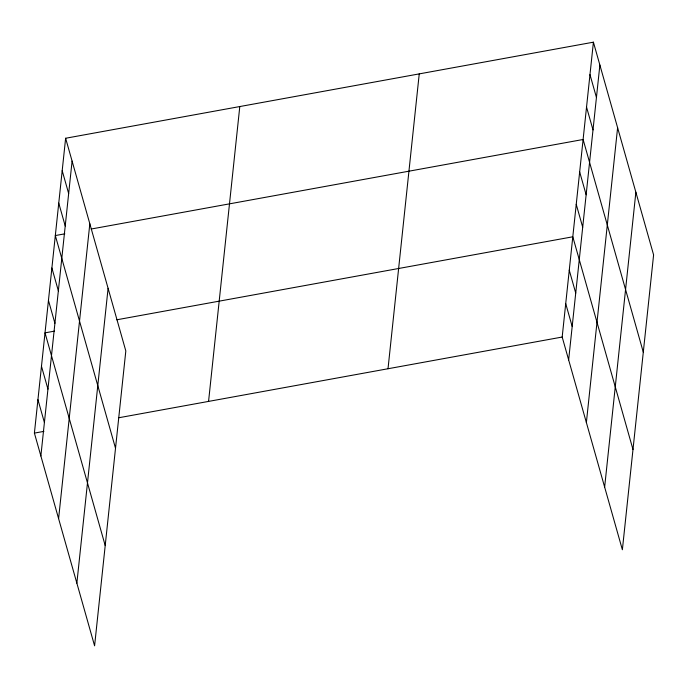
<?xml version="1.0" encoding="UTF-8"?>
<svg xmlns="http://www.w3.org/2000/svg" width="688" height="688" viewBox="0 0 688 688"><rect width="100%" height="100%" fill="white"/><g stroke="black" fill="none" stroke-linecap="round" stroke-linejoin="round"><path stroke-width="1.03" d="M65.627 138.254L125.818 350.957L94.591 645.817L34.4 433.105L65.627 138.254L593.409 42.183L653.6 254.895L622.373 549.746L562.182 337.043L593.409 42.183M40.867 455.963L72.094 161.112M58.6 518.614L89.827 223.763M76.858 583.166L108.093 288.306M208.567 401.405L239.794 106.545M388.015 368.742L419.241 73.891M568.649 359.901L599.876 65.05M586.374 422.552L617.609 127.701M604.64 487.095L635.875 192.244M64.827 233.825L55.324 235.554L115.515 448.258M91.212 229.018L583.106 139.492L643.297 352.196M54.515 331.126L45.021 332.854L105.212 545.567M116.797 319.791L572.803 236.792L632.986 449.496M34.4 433.105L43.903 431.376M118.843 417.736L562.182 337.043M589.977 74.622L596.444 97.481M586.537 107.053L593.004 129.912M579.666 171.923L586.142 194.781M576.234 204.353L582.702 227.221M569.26 270.203L575.727 293.071M565.717 303.623L572.192 326.482M62.195 170.684L68.662 193.543M58.755 203.115L65.231 225.982M51.884 267.985L58.36 290.843M48.452 300.424L54.92 323.283M41.478 366.274L47.945 389.133M37.943 399.685L44.41 422.544"/></g></svg>
